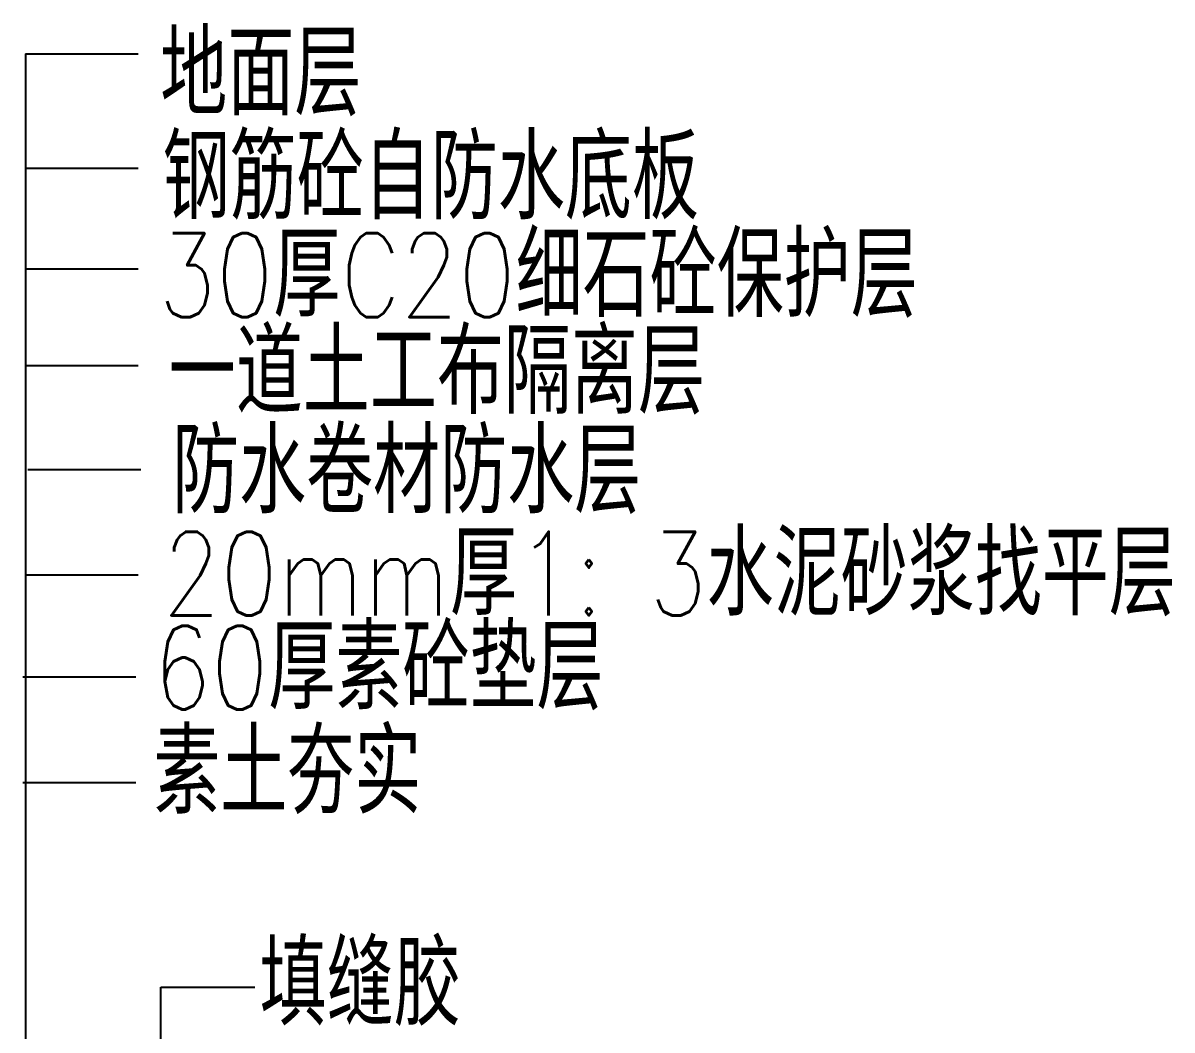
# Model space of a CAD drawing. Extents: x -542930 to 249594, y -301235 to 84515.
# Drawn here: x 217927 to 230270, y -182107 to -171286 of the extents above; entities that cross this region are included whole.
import ezdxf

# ---------------------------------------------------------------- set-up
doc = ezdxf.new("R2010")
doc.units = 0
doc.header["$LTSCALE"] = 1000
doc.header["$MEASUREMENT"] = 0
for name, color, linetype in [('A-CH-TEXT', 2, 'CONTINUOUS'), ('PUB_DIM', 3, 'CONTINUOUS'), ('TEXT', 7, 'CONTINUOUS')]:
    doc.layers.add(name, color=color, linetype=linetype)
doc.styles.add('HZXY', font='romans.shx', dxfattribs={"width": 0.8, "bigfont": 'hztxt.shx'})

msp = doc.modelspace()

# ---------------------------------------------------------------- linework, layer by layer
at = {"layer": 'PUB_DIM', "color": 3}
for p, q in [((219407.063, -181647.862), (220419.113, -181647.862)), ((219407.063, -188103.076), (219407.063, -181647.862))]:
    msp.add_line(p, q, dxfattribs=at)
at = {"layer": 'TEXT', "ltscale": 10}
msp.add_line((217953.54, -171616.033, 0), (217953.54, -193861.062, 0), dxfattribs=at)
at = {"layer": 'TEXT'}
for p, q in [((217953.54, -171616.033, 0), (219166.145, -171616.033, 0)), ((217953.54, -172845.579, 0), (219166.145, -172845.579, 0)), ((217953.54, -173928.309, 0), (219166.145, -173928.309, 0)), ((217953.54, -174968.128, 0), (219166.145, -174968.128, 0)), ((217979.992, -176085.948, 0), (219192.597, -176085.948, 0)), ((217953.54, -177215.322, 0), (219166.145, -177215.322, 0)), ((217927.09, -178312.441, 0), (219139.695, -178312.441, 0)), ((217927.09, -179447.404, 0), (219139.695, -179447.404, 0))]:
    msp.add_line(p, q, dxfattribs=at)

# ---------------------------------------------------------------- texts
at = {"layer": 'A-CH-TEXT', "color": 7, "style": 'HZXY', "width": 0.8}
for s, p in [('地面层', (219401.925, -172279.782, 0)), ('钢筋砼自防水底板', (219428.224, -173394.502, 0)), ('30厚C20细石砼保护层', (219382.823, -174445.872, 0)), ('一道土工布隔离层', (219493.238, -175486.287, 0)), ('防水卷材防水层', (219528.442, -176553.983, 0)), ('20mm厚1: 3水泥砂浆找平层', (219428.623, -177652.717, 0)), ('60厚素砼垫层', (219329.105, -178663.235, 0)), ('素土夯实', (219327.151, -179785.287, 0)), ('填缝胶', (220469.806, -182058.922))]:
    msp.add_text(s, height=900, dxfattribs=at).set_placement(p)

doc.saveas('drawing.dxf')
